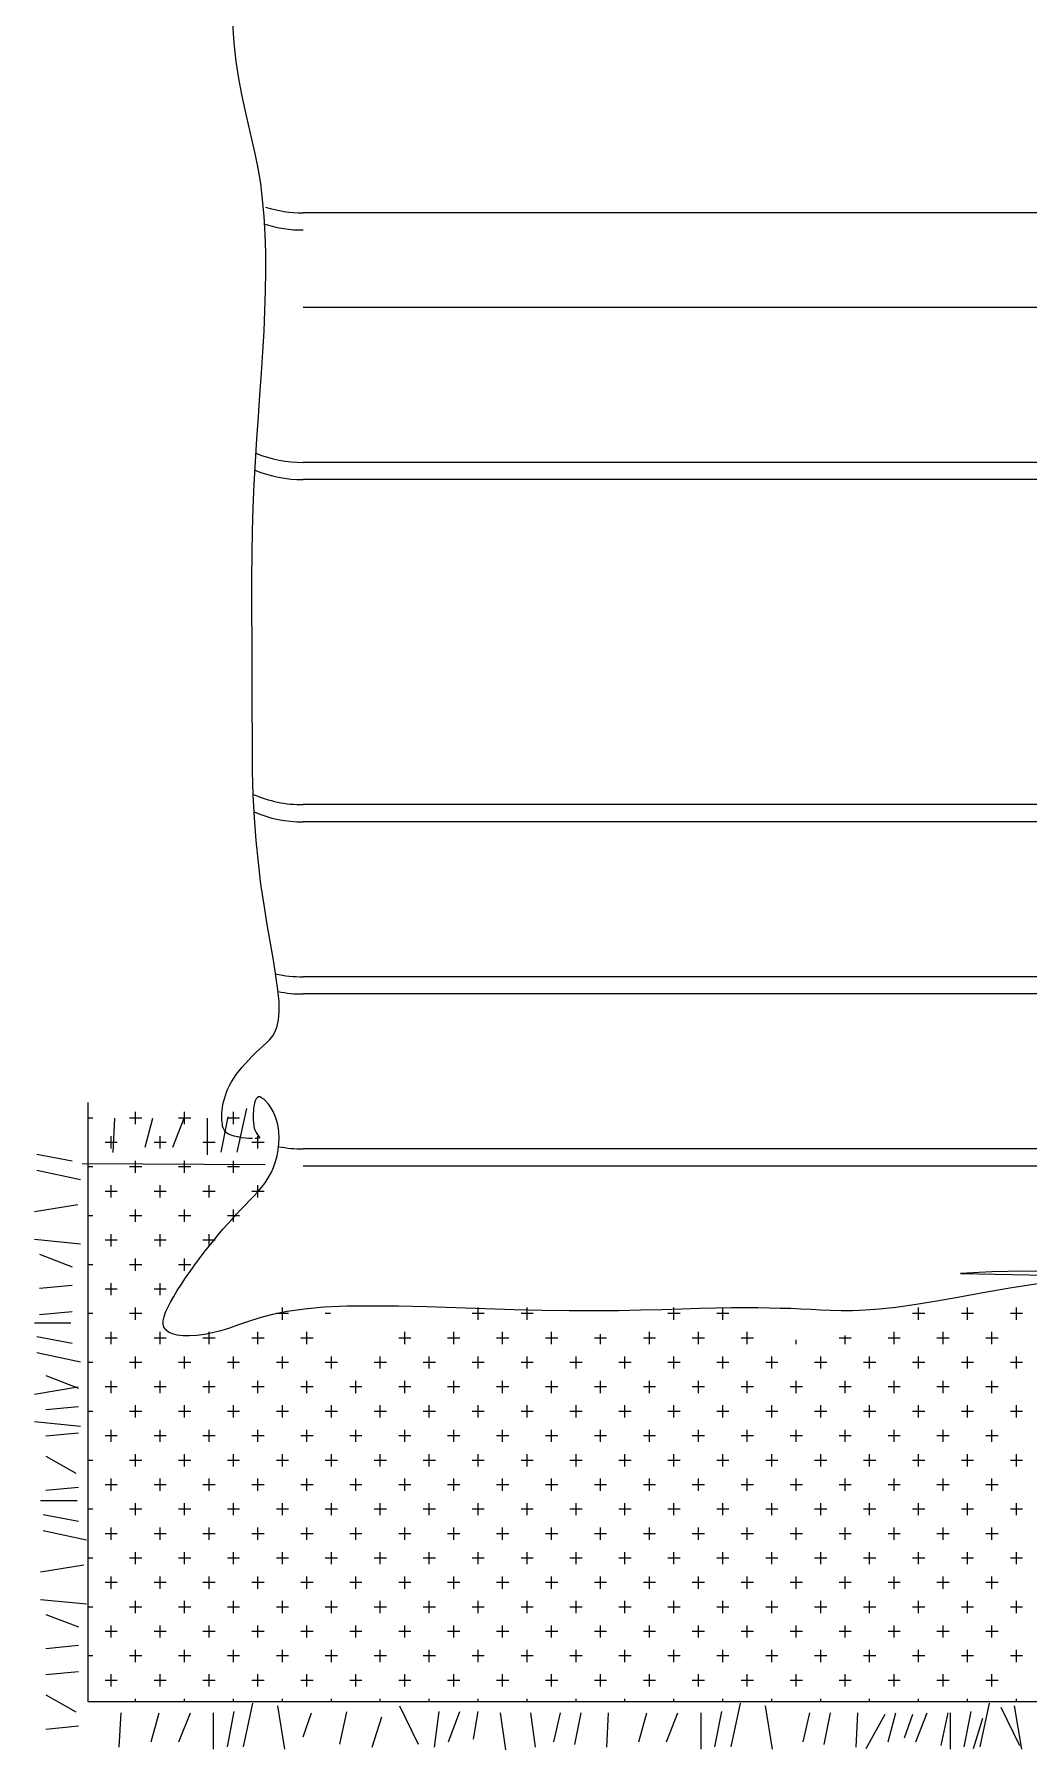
# Model space of a CAD drawing. Header units: millimetres. Extents: x -733 to 20318, y 212 to 20507.
# Drawn here: x 18037 to 19053, y 9288 to 11042 of the extents above; entities that cross this region are included whole.
import ezdxf

# ---------------------------------------------------------------- set-up
doc = ezdxf.new("R2010")
doc.units = ezdxf.units.MM
doc.layers.get('0').update_dxf_attribs({"color": 250})

msp = doc.modelspace()

# ---------------------------------------------------------------- linework, layer by layer
at = {"color": 18, "true_color": 0x000000}
for p, q in [((19849, 10859.2), (18311.8, 10859.2)), ((19849, 10762.4), (18311.8, 10762.4)), ((19849, 10604), (18311.8, 10604)), ((19849, 10586.4), (18311.8, 10586.4)), ((19849, 10254.1), (18311.8, 10254.1)), ((19849, 10236.5), (18311.8, 10236.5)), ((19849, 10078.1), (18311.8, 10078.1)), ((19849, 10060.5), (18311.8, 10060.5)), ((18092.2, 9336.9), (18092.2, 9949.7)), ((18096.9, 9933.7), (18092.2, 9933.7)), ((18117.6, 9898.5), (18119.4, 9933.5)), ((18146.9, 9933.7), (18134.4, 9933.7)), ((18140.6, 9927.5), (18140.6, 9940)), ((18150.4, 9903.8), (18158.3, 9933.5)), ((18178.6, 9903.8), (18190.2, 9933.5)), ((18196.9, 9933.7), (18184.4, 9933.7)), ((18190.6, 9927.5), (18190.6, 9940)), ((18214, 9896.2), (18214, 9933.5)), ((18228.1, 9898.8), (18235, 9935)), ((18246.9, 9933.7), (18234.4, 9933.7)), ((18240.6, 9927.5), (18240.6, 9940)), ((18244.5, 9898.8), (18254.1, 9943.4)), ((18115.6, 9902.5), (18115.6, 9915)), ((18165.6, 9902.5), (18165.6, 9915)), ((18265.6, 9902.5), (18265.6, 9915)), ((18039.8, 9896.7), (18075.9, 9889.8)), ((18121.9, 9908.7), (18109.4, 9908.7)), ((18171.9, 9908.7), (18159.4, 9908.7)), ((18221.9, 9908.7), (18209.4, 9908.7)), ((18271.9, 9908.7), (18259.4, 9908.7)), ((19849, 9902.1), (18311.8, 9902.1)), ((18039.8, 9880.3), (18084.3, 9870.7)), ((18086, 9887.3), (18272.9, 9886.1)), ((18096.9, 9883.7), (18092.2, 9883.7)), ((18146.9, 9883.7), (18134.4, 9883.7)), ((18140.6, 9877.5), (18140.6, 9890)), ((18196.9, 9883.7), (18184.4, 9883.7)), ((18190.6, 9877.5), (18190.6, 9890)), ((18246.9, 9883.7), (18234.4, 9883.7)), ((18240.6, 9877.5), (18240.6, 9890)), ((19849, 9884.5), (18311.8, 9884.5)), ((18121.9, 9858.7), (18109.4, 9858.7)), ((18115.6, 9852.5), (18115.6, 9865)), ((18171.9, 9858.7), (18159.4, 9858.7)), ((18165.6, 9852.5), (18165.6, 9865)), ((18221.9, 9858.7), (18209.4, 9858.7)), ((18215.6, 9852.5), (18215.6, 9865)), ((18271.9, 9858.7), (18259.4, 9858.7)), ((18265.6, 9852.5), (18265.6, 9865)), ((18037.1, 9838), (18081.6, 9845.2)), ((18140.6, 9827.5), (18140.6, 9840)), ((18190.6, 9827.5), (18190.6, 9840)), ((18240.6, 9827.5), (18240.6, 9840)), ((18096.9, 9833.7), (18092.2, 9833.7)), ((18146.9, 9833.7), (18134.4, 9833.7)), ((18196.9, 9833.7), (18184.4, 9833.7)), ((18246.9, 9833.7), (18234.4, 9833.7)), ((18037.1, 9809.8), (18084.3, 9805.2)), ((18121.9, 9808.7), (18109.4, 9808.7)), ((18115.6, 9802.5), (18115.6, 9815)), ((18171.9, 9808.7), (18159.4, 9808.7)), ((18165.6, 9802.5), (18165.6, 9815)), ((18221.9, 9808.7), (18209.4, 9808.7)), ((18215.6, 9802.5), (18215.6, 9815)), ((18042.4, 9794.4), (18075.9, 9781.6)), ((18140.6, 9777.5), (18140.6, 9790)), ((18190.6, 9777.5), (18190.6, 9790)), ((18096.9, 9783.7), (18092.2, 9783.7)), ((18146.9, 9783.7), (18134.4, 9783.7)), ((18196.9, 9783.7), (18184.4, 9783.7)), ((18042.4, 9759.7), (18075.9, 9762.9)), ((18121.9, 9758.7), (18109.4, 9758.7)), ((18115.6, 9752.5), (18115.6, 9765)), ((18171.9, 9758.7), (18159.4, 9758.7)), ((18165.6, 9752.5), (18165.6, 9765)), ((18715.6, 9752.5), (18715.6, 9752.5)), ((18042.4, 9732.8), (18075.9, 9736)), ((18096.9, 9733.7), (18092.2, 9733.7)), ((18146.9, 9733.7), (18134.4, 9733.7)), ((18140.6, 9727.5), (18140.6, 9740)), ((18296.9, 9733.7), (18284.4, 9733.7)), ((18290.6, 9727.5), (18290.6, 9740)), ((18339.6, 9733.7), (18334.4, 9733.7)), ((18496.9, 9733.7), (18484.4, 9733.7)), ((18490.6, 9727.5), (18490.6, 9740)), ((18546.9, 9733.7), (18534.4, 9733.7)), ((18540.6, 9727.5), (18540.6, 9740)), ((18696.9, 9733.7), (18684.4, 9733.7)), ((18690.6, 9727.5), (18690.6, 9740)), ((18746.9, 9733.7), (18734.4, 9733.7)), ((18740.6, 9727.5), (18740.6, 9740)), ((18946.9, 9733.7), (18934.4, 9733.7)), ((18940.6, 9727.5), (18940.6, 9740)), ((18996.9, 9733.7), (18984.4, 9733.7)), ((18990.6, 9727.5), (18990.6, 9740)), ((19046.9, 9733.7), (19034.4, 9733.7)), ((19040.6, 9727.5), (19040.6, 9740)), ((18037.1, 9724.3), (18074.4, 9724.3)), ((18039.8, 9710.2), (18075.9, 9703.4)), ((18121.9, 9708.7), (18109.4, 9708.7)), ((18115.6, 9702.5), (18115.6, 9715)), ((18171.9, 9708.7), (18159.4, 9708.7)), ((18165.6, 9702.5), (18165.6, 9715)), ((18221.9, 9708.7), (18209.4, 9708.7)), ((18215.6, 9702.5), (18215.6, 9715)), ((18271.9, 9708.7), (18259.4, 9708.7)), ((18265.6, 9702.5), (18265.6, 9715)), ((18321.9, 9708.7), (18309.4, 9708.7)), ((18315.6, 9702.5), (18315.6, 9715)), ((18421.9, 9708.7), (18409.4, 9708.7)), ((18415.6, 9702.5), (18415.6, 9715)), ((18471.9, 9708.7), (18459.4, 9708.7)), ((18465.6, 9702.5), (18465.6, 9715)), ((18521.9, 9708.7), (18509.4, 9708.7)), ((18515.6, 9702.5), (18515.6, 9715)), ((18571.9, 9708.7), (18559.4, 9708.7)), ((18565.6, 9702.5), (18565.6, 9715)), ((18621.9, 9708.7), (18609.4, 9708.7)), ((18615.6, 9702.5), (18615.6, 9712.7)), ((18671.9, 9708.7), (18659.4, 9708.7)), ((18665.6, 9702.5), (18665.6, 9715)), ((18721.9, 9708.7), (18709.4, 9708.7)), ((18715.6, 9702.5), (18715.6, 9715)), ((18771.9, 9708.7), (18759.4, 9708.7)), ((18765.6, 9702.5), (18765.6, 9715)), ((18809.5, 9708.7), (18809.4, 9708.7)), ((18815.6, 9702.5), (18815.6, 9706.9)), ((18871.9, 9708.7), (18859.4, 9708.7)), ((18865.6, 9702.5), (18865.6, 9711.2)), ((18921.9, 9708.7), (18909.4, 9708.7)), ((18915.6, 9702.5), (18915.6, 9715)), ((18971.9, 9708.7), (18959.4, 9708.7)), ((18965.6, 9702.5), (18965.6, 9715)), ((19021.9, 9708.7), (19009.4, 9708.7)), ((19015.6, 9702.5), (19015.6, 9715)), ((18039.8, 9693.8), (18084.3, 9684.3)), ((18096.9, 9683.7), (18092.2, 9683.7)), ((18146.9, 9683.7), (18134.4, 9683.7)), ((18140.6, 9677.5), (18140.6, 9690)), ((18196.9, 9683.7), (18184.4, 9683.7)), ((18190.6, 9677.5), (18190.6, 9690)), ((18246.9, 9683.7), (18234.4, 9683.7)), ((18240.6, 9677.5), (18240.6, 9690)), ((18296.9, 9683.7), (18284.4, 9683.7)), ((18290.6, 9677.5), (18290.6, 9690)), ((18346.9, 9683.7), (18334.4, 9683.7)), ((18340.6, 9677.5), (18340.6, 9690)), ((18396.9, 9683.7), (18384.4, 9683.7)), ((18390.6, 9677.5), (18390.6, 9690)), ((18446.9, 9683.7), (18434.4, 9683.7)), ((18440.6, 9677.5), (18440.6, 9690)), ((18496.9, 9683.7), (18484.4, 9683.7)), ((18490.6, 9677.5), (18490.6, 9690)), ((18546.9, 9683.7), (18534.4, 9683.7)), ((18540.6, 9677.5), (18540.6, 9690)), ((18596.9, 9683.7), (18584.4, 9683.7)), ((18590.6, 9677.5), (18590.6, 9690)), ((18646.9, 9683.7), (18634.4, 9683.7)), ((18640.6, 9677.5), (18640.6, 9690)), ((18696.9, 9683.7), (18684.4, 9683.7)), ((18690.6, 9677.5), (18690.6, 9690)), ((18746.9, 9683.7), (18734.4, 9683.7)), ((18740.6, 9677.5), (18740.6, 9690)), ((18796.9, 9683.7), (18784.4, 9683.7)), ((18790.6, 9677.5), (18790.6, 9690)), ((18846.9, 9683.7), (18834.4, 9683.7)), ((18840.6, 9677.5), (18840.6, 9690)), ((18896.9, 9683.7), (18884.4, 9683.7)), ((18890.6, 9677.5), (18890.6, 9690)), ((18946.9, 9683.7), (18934.4, 9683.7)), ((18940.6, 9677.5), (18940.6, 9690)), ((18996.9, 9683.7), (18984.4, 9683.7)), ((18990.6, 9677.5), (18990.6, 9690)), ((19046.9, 9683.7), (19034.4, 9683.7)), ((19040.6, 9677.5), (19040.6, 9690)), ((18048.7, 9670.3), (18082.1, 9657.5)), ((18115.6, 9652.5), (18115.6, 9665)), ((18165.6, 9652.5), (18165.6, 9665)), ((18215.6, 9652.5), (18215.6, 9665)), ((18265.6, 9652.5), (18265.6, 9665)), ((18315.6, 9652.5), (18315.6, 9665)), ((18365.6, 9652.5), (18365.6, 9665)), ((18415.6, 9652.5), (18415.6, 9665)), ((18465.6, 9652.5), (18465.6, 9665)), ((18515.6, 9652.5), (18515.6, 9665)), ((18565.6, 9652.5), (18565.6, 9665)), ((18615.6, 9652.5), (18615.6, 9665)), ((18665.6, 9652.5), (18665.6, 9665)), ((18715.6, 9652.5), (18715.6, 9665)), ((18765.6, 9652.5), (18765.6, 9665)), ((18815.6, 9652.5), (18815.6, 9665)), ((18865.6, 9652.5), (18865.6, 9665)), ((18915.6, 9652.5), (18915.6, 9665)), ((18965.6, 9652.5), (18965.6, 9665)), ((19015.6, 9652.5), (19015.6, 9665)), ((18037.1, 9651.5), (18081.6, 9658.8)), ((18121.9, 9658.7), (18109.4, 9658.7)), ((18171.9, 9658.7), (18159.4, 9658.7)), ((18221.9, 9658.7), (18209.4, 9658.7)), ((18271.9, 9658.7), (18259.4, 9658.7)), ((18321.9, 9658.7), (18309.4, 9658.7)), ((18371.9, 9658.7), (18359.4, 9658.7)), ((18421.9, 9658.7), (18409.4, 9658.7)), ((18471.9, 9658.7), (18459.4, 9658.7)), ((18521.9, 9658.7), (18509.4, 9658.7)), ((18571.9, 9658.7), (18559.4, 9658.7)), ((18621.9, 9658.7), (18609.4, 9658.7)), ((18671.9, 9658.7), (18659.4, 9658.7)), ((18721.9, 9658.7), (18709.4, 9658.7)), ((18771.9, 9658.7), (18759.4, 9658.7)), ((18821.9, 9658.7), (18809.4, 9658.7)), ((18871.9, 9658.7), (18859.4, 9658.7)), ((18921.9, 9658.7), (18909.4, 9658.7)), ((18971.9, 9658.7), (18959.4, 9658.7)), ((19021.9, 9658.7), (19009.4, 9658.7)), ((18048.7, 9635.6), (18082.1, 9638.9)), ((18096.9, 9633.7), (18092.2, 9633.7)), ((18146.9, 9633.7), (18134.4, 9633.7)), ((18140.6, 9627.5), (18140.6, 9640)), ((18196.9, 9633.7), (18184.4, 9633.7)), ((18190.6, 9627.5), (18190.6, 9640)), ((18246.9, 9633.7), (18234.4, 9633.7)), ((18240.6, 9627.5), (18240.6, 9640)), ((18296.9, 9633.7), (18284.4, 9633.7)), ((18290.6, 9627.5), (18290.6, 9640)), ((18346.9, 9633.7), (18334.4, 9633.7)), ((18340.6, 9627.5), (18340.6, 9640)), ((18396.9, 9633.7), (18384.4, 9633.7)), ((18390.6, 9627.5), (18390.6, 9640)), ((18446.9, 9633.7), (18434.4, 9633.7)), ((18440.6, 9627.5), (18440.6, 9640)), ((18496.9, 9633.7), (18484.4, 9633.7)), ((18490.6, 9627.5), (18490.6, 9640)), ((18546.9, 9633.7), (18534.4, 9633.7)), ((18540.6, 9627.5), (18540.6, 9640)), ((18596.9, 9633.7), (18584.4, 9633.7)), ((18590.6, 9627.5), (18590.6, 9640)), ((18646.9, 9633.7), (18634.4, 9633.7)), ((18640.6, 9627.5), (18640.6, 9640)), ((18696.9, 9633.7), (18684.4, 9633.7)), ((18690.6, 9627.5), (18690.6, 9640)), ((18746.9, 9633.7), (18734.4, 9633.7)), ((18740.6, 9627.5), (18740.6, 9640)), ((18796.9, 9633.7), (18784.4, 9633.7)), ((18790.6, 9627.5), (18790.6, 9640)), ((18846.9, 9633.7), (18834.4, 9633.7)), ((18840.6, 9627.5), (18840.6, 9640)), ((18896.9, 9633.7), (18884.4, 9633.7)), ((18890.6, 9627.5), (18890.6, 9640)), ((18946.9, 9633.7), (18934.4, 9633.7)), ((18940.6, 9627.5), (18940.6, 9640)), ((18996.9, 9633.7), (18984.4, 9633.7)), ((18990.6, 9627.5), (18990.6, 9640)), ((19046.9, 9633.7), (19034.4, 9633.7)), ((19040.6, 9627.5), (19040.6, 9640)), ((18037.1, 9623.3), (18084.3, 9618.8)), ((18048.7, 9608.7), (18082.1, 9612)), ((18115.6, 9602.5), (18115.6, 9615)), ((18165.6, 9602.5), (18165.6, 9615)), ((18215.6, 9602.5), (18215.6, 9615)), ((18265.6, 9602.5), (18265.6, 9615)), ((18315.6, 9602.5), (18315.6, 9615)), ((18365.6, 9602.5), (18365.6, 9615)), ((18415.6, 9602.5), (18415.6, 9615)), ((18465.6, 9602.5), (18465.6, 9615)), ((18515.6, 9602.5), (18515.6, 9615)), ((18565.6, 9602.5), (18565.6, 9615)), ((18615.6, 9602.5), (18615.6, 9615)), ((18665.6, 9602.5), (18665.6, 9615)), ((18715.6, 9602.5), (18715.6, 9615)), ((18765.6, 9602.5), (18765.6, 9615)), ((18815.6, 9602.5), (18815.6, 9615)), ((18865.6, 9602.5), (18865.6, 9615)), ((18915.6, 9602.5), (18915.6, 9615)), ((18965.6, 9602.5), (18965.6, 9615)), ((19015.6, 9602.5), (19015.6, 9615)), ((18121.9, 9608.7), (18109.4, 9608.7)), ((18171.9, 9608.7), (18159.4, 9608.7)), ((18221.9, 9608.7), (18209.4, 9608.7)), ((18271.9, 9608.7), (18259.4, 9608.7)), ((18321.9, 9608.7), (18309.4, 9608.7)), ((18371.9, 9608.7), (18359.4, 9608.7)), ((18421.9, 9608.7), (18409.4, 9608.7)), ((18471.9, 9608.7), (18459.4, 9608.7)), ((18521.9, 9608.7), (18509.4, 9608.7)), ((18571.9, 9608.7), (18559.4, 9608.7)), ((18621.9, 9608.7), (18609.4, 9608.7)), ((18671.9, 9608.7), (18659.4, 9608.7)), ((18721.9, 9608.7), (18709.4, 9608.7)), ((18771.9, 9608.7), (18759.4, 9608.7)), ((18821.9, 9608.7), (18809.4, 9608.7)), ((18871.9, 9608.7), (18859.4, 9608.7)), ((18921.9, 9608.7), (18909.4, 9608.7)), ((18971.9, 9608.7), (18959.4, 9608.7)), ((19021.9, 9608.7), (19009.4, 9608.7)), ((18048.7, 9588), (18079.5, 9570.6)), ((18096.9, 9583.7), (18092.2, 9583.7)), ((18146.9, 9583.7), (18134.4, 9583.7)), ((18140.6, 9577.5), (18140.6, 9590)), ((18196.9, 9583.7), (18184.4, 9583.7)), ((18190.6, 9577.5), (18190.6, 9590)), ((18246.9, 9583.7), (18234.4, 9583.7)), ((18240.6, 9577.5), (18240.6, 9590)), ((18296.9, 9583.7), (18284.4, 9583.7)), ((18290.6, 9577.5), (18290.6, 9590)), ((18346.9, 9583.7), (18334.4, 9583.7)), ((18340.6, 9577.5), (18340.6, 9590)), ((18396.9, 9583.7), (18384.4, 9583.7)), ((18390.6, 9577.5), (18390.6, 9590)), ((18446.9, 9583.7), (18434.4, 9583.7)), ((18440.6, 9577.5), (18440.6, 9590)), ((18496.9, 9583.7), (18484.4, 9583.7)), ((18490.6, 9577.5), (18490.6, 9590)), ((18546.9, 9583.7), (18534.4, 9583.7)), ((18540.6, 9577.5), (18540.6, 9590)), ((18596.9, 9583.7), (18584.4, 9583.7)), ((18590.6, 9577.5), (18590.6, 9590)), ((18646.9, 9583.7), (18634.4, 9583.7)), ((18640.6, 9577.5), (18640.6, 9590)), ((18696.9, 9583.7), (18684.4, 9583.7)), ((18690.6, 9577.5), (18690.6, 9590)), ((18746.9, 9583.7), (18734.4, 9583.7)), ((18740.6, 9577.5), (18740.6, 9590)), ((18796.9, 9583.7), (18784.4, 9583.7)), ((18790.6, 9577.5), (18790.6, 9590)), ((18846.9, 9583.7), (18834.4, 9583.7)), ((18840.6, 9577.5), (18840.6, 9590)), ((18896.9, 9583.7), (18884.4, 9583.7)), ((18890.6, 9577.5), (18890.6, 9590)), ((18946.9, 9583.7), (18934.4, 9583.7)), ((18940.6, 9577.5), (18940.6, 9590)), ((18996.9, 9583.7), (18984.4, 9583.7)), ((18990.6, 9577.5), (18990.6, 9590)), ((19046.9, 9583.7), (19034.4, 9583.7)), ((19040.6, 9577.5), (19040.6, 9590)), ((18121.9, 9558.7), (18109.4, 9558.7)), ((18115.6, 9552.5), (18115.6, 9565)), ((18171.9, 9558.7), (18159.4, 9558.7)), ((18165.6, 9552.5), (18165.6, 9565)), ((18221.9, 9558.7), (18209.4, 9558.7)), ((18215.6, 9552.5), (18215.6, 9565)), ((18271.9, 9558.7), (18259.4, 9558.7)), ((18265.6, 9552.5), (18265.6, 9565)), ((18321.9, 9558.7), (18309.4, 9558.7)), ((18315.6, 9552.5), (18315.6, 9565)), ((18371.9, 9558.7), (18359.4, 9558.7)), ((18365.6, 9552.5), (18365.6, 9565)), ((18421.9, 9558.7), (18409.4, 9558.7)), ((18415.6, 9552.5), (18415.6, 9565)), ((18471.9, 9558.7), (18459.4, 9558.7)), ((18465.6, 9552.5), (18465.6, 9565)), ((18521.9, 9558.7), (18509.4, 9558.7)), ((18515.6, 9552.5), (18515.6, 9565)), ((18571.9, 9558.7), (18559.4, 9558.7)), ((18565.6, 9552.5), (18565.6, 9565)), ((18621.9, 9558.7), (18609.4, 9558.7)), ((18615.6, 9552.5), (18615.6, 9565)), ((18671.9, 9558.7), (18659.4, 9558.7)), ((18665.6, 9552.5), (18665.6, 9565)), ((18721.9, 9558.7), (18709.4, 9558.7)), ((18715.6, 9552.5), (18715.6, 9565)), ((18771.9, 9558.7), (18759.4, 9558.7)), ((18765.6, 9552.5), (18765.6, 9565)), ((18821.9, 9558.7), (18809.4, 9558.7)), ((18815.6, 9552.5), (18815.6, 9565)), ((18871.9, 9558.7), (18859.4, 9558.7)), ((18865.6, 9552.5), (18865.6, 9565)), ((18921.9, 9558.7), (18909.4, 9558.7)), ((18915.6, 9552.5), (18915.6, 9565)), ((18971.9, 9558.7), (18959.4, 9558.7)), ((18965.6, 9552.5), (18965.6, 9565)), ((19021.9, 9558.7), (19009.4, 9558.7)), ((19015.6, 9552.5), (19015.6, 9565)), ((18043.3, 9542.6), (18080.7, 9542.6)), ((18048.7, 9553.2), (18082.1, 9556.4)), ((18046, 9528.5), (18082.1, 9521.6)), ((18096.9, 9533.7), (18092.2, 9533.7)), ((18146.9, 9533.7), (18134.4, 9533.7)), ((18140.6, 9527.5), (18140.6, 9540)), ((18196.9, 9533.7), (18184.4, 9533.7)), ((18190.6, 9527.5), (18190.6, 9540)), ((18246.9, 9533.7), (18234.4, 9533.7)), ((18240.6, 9527.5), (18240.6, 9540)), ((18296.9, 9533.7), (18284.4, 9533.7)), ((18290.6, 9527.5), (18290.6, 9540)), ((18346.9, 9533.7), (18334.4, 9533.7)), ((18340.6, 9527.5), (18340.6, 9540)), ((18396.9, 9533.7), (18384.4, 9533.7)), ((18390.6, 9527.5), (18390.6, 9540)), ((18446.9, 9533.7), (18434.4, 9533.7)), ((18440.6, 9527.5), (18440.6, 9540)), ((18496.9, 9533.7), (18484.4, 9533.7)), ((18490.6, 9527.5), (18490.6, 9540)), ((18546.9, 9533.7), (18534.4, 9533.7)), ((18540.6, 9527.5), (18540.6, 9540)), ((18596.9, 9533.7), (18584.4, 9533.7)), ((18590.6, 9527.5), (18590.6, 9540)), ((18646.9, 9533.7), (18634.4, 9533.7)), ((18640.6, 9527.5), (18640.6, 9540)), ((18696.9, 9533.7), (18684.4, 9533.7)), ((18690.6, 9527.5), (18690.6, 9540)), ((18746.9, 9533.7), (18734.4, 9533.7)), ((18740.6, 9527.5), (18740.6, 9540)), ((18796.9, 9533.7), (18784.4, 9533.7)), ((18790.6, 9527.5), (18790.6, 9540)), ((18846.9, 9533.7), (18834.4, 9533.7)), ((18840.6, 9527.5), (18840.6, 9540)), ((18896.9, 9533.7), (18884.4, 9533.7)), ((18890.6, 9527.5), (18890.6, 9540)), ((18946.9, 9533.7), (18934.4, 9533.7)), ((18940.6, 9527.5), (18940.6, 9540)), ((18996.9, 9533.7), (18984.4, 9533.7)), ((18990.6, 9527.5), (18990.6, 9540)), ((19046.9, 9533.7), (19034.4, 9533.7)), ((19040.6, 9527.5), (19040.6, 9540)), ((18046, 9512.1), (18090.5, 9502.5)), ((18121.9, 9508.7), (18109.4, 9508.7)), ((18115.6, 9502.5), (18115.6, 9515)), ((18171.9, 9508.7), (18159.4, 9508.7)), ((18165.6, 9502.5), (18165.6, 9515)), ((18221.9, 9508.7), (18209.4, 9508.7)), ((18215.6, 9502.5), (18215.6, 9515)), ((18271.9, 9508.7), (18259.4, 9508.7)), ((18265.6, 9502.5), (18265.6, 9515)), ((18321.9, 9508.7), (18309.4, 9508.7)), ((18315.6, 9502.5), (18315.6, 9515)), ((18371.9, 9508.7), (18359.4, 9508.7)), ((18365.6, 9502.5), (18365.6, 9515)), ((18421.9, 9508.7), (18409.4, 9508.7)), ((18415.6, 9502.5), (18415.6, 9515)), ((18471.9, 9508.7), (18459.4, 9508.7)), ((18465.6, 9502.5), (18465.6, 9515)), ((18521.9, 9508.7), (18509.4, 9508.7)), ((18515.6, 9502.5), (18515.6, 9515)), ((18571.9, 9508.7), (18559.4, 9508.7)), ((18565.6, 9502.5), (18565.6, 9515)), ((18621.9, 9508.7), (18609.4, 9508.7)), ((18615.6, 9502.5), (18615.6, 9515)), ((18671.9, 9508.7), (18659.4, 9508.7)), ((18665.6, 9502.5), (18665.6, 9515)), ((18721.9, 9508.7), (18709.4, 9508.7)), ((18715.6, 9502.5), (18715.6, 9515)), ((18771.9, 9508.7), (18759.4, 9508.7)), ((18765.6, 9502.5), (18765.6, 9515)), ((18821.9, 9508.7), (18809.4, 9508.7)), ((18815.6, 9502.5), (18815.6, 9515)), ((18871.9, 9508.7), (18859.4, 9508.7)), ((18865.6, 9502.5), (18865.6, 9515)), ((18921.9, 9508.7), (18909.4, 9508.7)), ((18915.6, 9502.5), (18915.6, 9515)), ((18971.9, 9508.7), (18959.4, 9508.7)), ((18965.6, 9502.5), (18965.6, 9515)), ((19021.9, 9508.7), (19009.4, 9508.7)), ((19015.6, 9502.5), (19015.6, 9515)), ((18140.6, 9477.5), (18140.6, 9490)), ((18190.6, 9477.5), (18190.6, 9490)), ((18240.6, 9477.5), (18240.6, 9490)), ((18290.6, 9477.5), (18290.6, 9490)), ((18340.6, 9477.5), (18340.6, 9490)), ((18390.6, 9477.5), (18390.6, 9490)), ((18440.6, 9477.5), (18440.6, 9490)), ((18490.6, 9477.5), (18490.6, 9490)), ((18540.6, 9477.5), (18540.6, 9490)), ((18590.6, 9477.5), (18590.6, 9490)), ((18640.6, 9477.5), (18640.6, 9490)), ((18690.6, 9477.5), (18690.6, 9490)), ((18740.6, 9477.5), (18740.6, 9490)), ((18790.6, 9477.5), (18790.6, 9490)), ((18840.6, 9477.5), (18840.6, 9490)), ((18890.6, 9477.5), (18890.6, 9490)), ((18940.6, 9477.5), (18940.6, 9490)), ((18990.6, 9477.5), (18990.6, 9490)), ((19040.6, 9477.5), (19040.6, 9490)), ((18043.3, 9469.8), (18087.8, 9477)), ((18096.9, 9483.7), (18092.2, 9483.7)), ((18146.9, 9483.7), (18134.4, 9483.7)), ((18196.9, 9483.7), (18184.4, 9483.7)), ((18246.9, 9483.7), (18234.4, 9483.7)), ((18296.9, 9483.7), (18284.4, 9483.7)), ((18346.9, 9483.7), (18334.4, 9483.7)), ((18396.9, 9483.7), (18384.4, 9483.7)), ((18446.9, 9483.7), (18434.4, 9483.7)), ((18496.9, 9483.7), (18484.4, 9483.7)), ((18546.9, 9483.7), (18534.4, 9483.7)), ((18596.9, 9483.7), (18584.4, 9483.7)), ((18646.9, 9483.7), (18634.4, 9483.7)), ((18696.9, 9483.7), (18684.4, 9483.7)), ((18746.9, 9483.7), (18734.4, 9483.7)), ((18796.9, 9483.7), (18784.4, 9483.7)), ((18846.9, 9483.7), (18834.4, 9483.7)), ((18896.9, 9483.7), (18884.4, 9483.7)), ((18946.9, 9483.7), (18934.4, 9483.7)), ((18996.9, 9483.7), (18984.4, 9483.7)), ((19046.9, 9483.7), (19034.4, 9483.7)), ((18121.9, 9458.7), (18109.4, 9458.7)), ((18115.6, 9452.5), (18115.6, 9465)), ((18171.9, 9458.7), (18159.4, 9458.7)), ((18165.6, 9452.5), (18165.6, 9465)), ((18221.9, 9458.7), (18209.4, 9458.7)), ((18215.6, 9452.5), (18215.6, 9465)), ((18271.9, 9458.7), (18259.4, 9458.7)), ((18265.6, 9452.5), (18265.6, 9465)), ((18321.9, 9458.7), (18309.4, 9458.7)), ((18315.6, 9452.5), (18315.6, 9465)), ((18371.9, 9458.7), (18359.4, 9458.7)), ((18365.6, 9452.5), (18365.6, 9465)), ((18421.9, 9458.7), (18409.4, 9458.7)), ((18415.6, 9452.5), (18415.6, 9465)), ((18471.9, 9458.7), (18459.4, 9458.7)), ((18465.6, 9452.5), (18465.6, 9465)), ((18521.9, 9458.7), (18509.4, 9458.7)), ((18515.6, 9452.5), (18515.6, 9465)), ((18571.9, 9458.7), (18559.4, 9458.7)), ((18565.6, 9452.5), (18565.6, 9465)), ((18621.9, 9458.7), (18609.4, 9458.7)), ((18615.6, 9452.5), (18615.6, 9465)), ((18671.9, 9458.7), (18659.4, 9458.7)), ((18665.6, 9452.5), (18665.6, 9465)), ((18721.9, 9458.7), (18709.4, 9458.7)), ((18715.6, 9452.5), (18715.6, 9465)), ((18771.9, 9458.7), (18759.4, 9458.7)), ((18765.6, 9452.5), (18765.6, 9465)), ((18821.9, 9458.7), (18809.4, 9458.7)), ((18815.6, 9452.5), (18815.6, 9465)), ((18871.9, 9458.7), (18859.4, 9458.7)), ((18865.6, 9452.5), (18865.6, 9465)), ((18921.9, 9458.7), (18909.4, 9458.7)), ((18915.6, 9452.5), (18915.6, 9465)), ((18971.9, 9458.7), (18959.4, 9458.7)), ((18965.6, 9452.5), (18965.6, 9465)), ((19021.9, 9458.7), (19009.4, 9458.7)), ((19015.6, 9452.5), (19015.6, 9465)), ((18043.3, 9441.6), (18090.5, 9437)), ((18140.6, 9427.5), (18140.6, 9440)), ((18190.6, 9427.5), (18190.6, 9440)), ((18240.6, 9427.5), (18240.6, 9440)), ((18290.6, 9427.5), (18290.6, 9440)), ((18340.6, 9427.5), (18340.6, 9440)), ((18390.6, 9427.5), (18390.6, 9440)), ((18440.6, 9427.5), (18440.6, 9440)), ((18490.6, 9427.5), (18490.6, 9440)), ((18540.6, 9427.5), (18540.6, 9440)), ((18590.6, 9427.5), (18590.6, 9440)), ((18640.6, 9427.5), (18640.6, 9440)), ((18690.6, 9427.5), (18690.6, 9440)), ((18740.6, 9427.5), (18740.6, 9440)), ((18790.6, 9427.5), (18790.6, 9440)), ((18840.6, 9427.5), (18840.6, 9440)), ((18890.6, 9427.5), (18890.6, 9440)), ((18940.6, 9427.5), (18940.6, 9440)), ((18990.6, 9427.5), (18990.6, 9440)), ((19040.6, 9427.5), (19040.6, 9440)), ((18048.7, 9426.2), (18082.1, 9413.4)), ((18096.9, 9433.7), (18092.2, 9433.7)), ((18146.9, 9433.7), (18134.4, 9433.7)), ((18196.9, 9433.7), (18184.4, 9433.7)), ((18246.9, 9433.7), (18234.4, 9433.7)), ((18296.9, 9433.7), (18284.4, 9433.7)), ((18346.9, 9433.7), (18334.4, 9433.7)), ((18396.9, 9433.7), (18384.4, 9433.7)), ((18446.9, 9433.7), (18434.4, 9433.7)), ((18496.9, 9433.7), (18484.4, 9433.7)), ((18546.9, 9433.7), (18534.4, 9433.7)), ((18596.9, 9433.7), (18584.4, 9433.7)), ((18646.9, 9433.7), (18634.4, 9433.7)), ((18696.9, 9433.7), (18684.4, 9433.7)), ((18746.9, 9433.7), (18734.4, 9433.7)), ((18796.9, 9433.7), (18784.4, 9433.7)), ((18846.9, 9433.7), (18834.4, 9433.7)), ((18896.9, 9433.7), (18884.4, 9433.7)), ((18946.9, 9433.7), (18934.4, 9433.7)), ((18996.9, 9433.7), (18984.4, 9433.7)), ((19046.9, 9433.7), (19034.4, 9433.7)), ((18121.9, 9408.7), (18109.4, 9408.7)), ((18115.6, 9402.5), (18115.6, 9415)), ((18171.9, 9408.7), (18159.4, 9408.7)), ((18165.6, 9402.5), (18165.6, 9415)), ((18221.9, 9408.7), (18209.4, 9408.7)), ((18215.6, 9402.5), (18215.6, 9415)), ((18271.9, 9408.7), (18259.4, 9408.7)), ((18265.6, 9402.5), (18265.6, 9415)), ((18321.9, 9408.7), (18309.4, 9408.7)), ((18315.6, 9402.5), (18315.6, 9415)), ((18371.9, 9408.7), (18359.4, 9408.7)), ((18365.6, 9402.5), (18365.6, 9415)), ((18421.9, 9408.7), (18409.4, 9408.7)), ((18415.6, 9402.5), (18415.6, 9415)), ((18471.9, 9408.7), (18459.4, 9408.7)), ((18465.6, 9402.5), (18465.6, 9415)), ((18521.9, 9408.7), (18509.4, 9408.7)), ((18515.6, 9402.5), (18515.6, 9415)), ((18571.9, 9408.7), (18559.4, 9408.7)), ((18565.6, 9402.5), (18565.6, 9415)), ((18621.9, 9408.7), (18609.4, 9408.7)), ((18615.6, 9402.5), (18615.6, 9415)), ((18671.9, 9408.7), (18659.4, 9408.7)), ((18665.6, 9402.5), (18665.6, 9415)), ((18721.9, 9408.7), (18709.4, 9408.7)), ((18715.6, 9402.5), (18715.6, 9415)), ((18771.9, 9408.7), (18759.4, 9408.7)), ((18765.6, 9402.5), (18765.6, 9415)), ((18821.9, 9408.7), (18809.4, 9408.7)), ((18815.6, 9402.5), (18815.6, 9415)), ((18871.9, 9408.7), (18859.4, 9408.7)), ((18865.6, 9402.5), (18865.6, 9415)), ((18921.9, 9408.7), (18909.4, 9408.7)), ((18915.6, 9402.5), (18915.6, 9415)), ((18971.9, 9408.7), (18959.4, 9408.7)), ((18965.6, 9402.5), (18965.6, 9415)), ((19021.9, 9408.7), (19009.4, 9408.7)), ((19015.6, 9402.5), (19015.6, 9415)), ((18048.7, 9391.5), (18082.1, 9394.7)), ((18096.9, 9383.7), (18092.2, 9383.7)), ((18146.9, 9383.7), (18134.4, 9383.7)), ((18140.6, 9377.5), (18140.6, 9390)), ((18196.9, 9383.7), (18184.4, 9383.7)), ((18190.6, 9377.5), (18190.6, 9390)), ((18246.9, 9383.7), (18234.4, 9383.7)), ((18240.6, 9377.5), (18240.6, 9390)), ((18296.9, 9383.7), (18284.4, 9383.7)), ((18290.6, 9377.5), (18290.6, 9390)), ((18346.9, 9383.7), (18334.4, 9383.7)), ((18340.6, 9377.5), (18340.6, 9390)), ((18396.9, 9383.7), (18384.4, 9383.7)), ((18390.6, 9377.5), (18390.6, 9390)), ((18446.9, 9383.7), (18434.4, 9383.7)), ((18440.6, 9377.5), (18440.6, 9390)), ((18496.9, 9383.7), (18484.4, 9383.7)), ((18490.6, 9377.5), (18490.6, 9390)), ((18546.9, 9383.7), (18534.4, 9383.7)), ((18540.6, 9377.5), (18540.6, 9390)), ((18596.9, 9383.7), (18584.4, 9383.7)), ((18590.6, 9377.5), (18590.6, 9390)), ((18646.9, 9383.7), (18634.4, 9383.7)), ((18640.6, 9377.5), (18640.6, 9390)), ((18696.9, 9383.7), (18684.4, 9383.7)), ((18690.6, 9377.5), (18690.6, 9390)), ((18746.9, 9383.7), (18734.4, 9383.7)), ((18740.6, 9377.5), (18740.6, 9390)), ((18796.9, 9383.7), (18784.4, 9383.7)), ((18790.6, 9377.5), (18790.6, 9390)), ((18846.9, 9383.7), (18834.4, 9383.7)), ((18840.6, 9377.5), (18840.6, 9390)), ((18896.9, 9383.7), (18884.4, 9383.7)), ((18890.6, 9377.5), (18890.6, 9390)), ((18946.9, 9383.7), (18934.4, 9383.7)), ((18940.6, 9377.5), (18940.6, 9390)), ((18996.9, 9383.7), (18984.4, 9383.7)), ((18990.6, 9377.5), (18990.6, 9390)), ((19046.9, 9383.7), (19034.4, 9383.7)), ((19040.6, 9377.5), (19040.6, 9390)), ((18048.7, 9364.6), (18082.1, 9367.8)), ((18121.9, 9358.7), (18109.4, 9358.7)), ((18115.6, 9352.5), (18115.6, 9365)), ((18171.9, 9358.7), (18159.4, 9358.7)), ((18165.6, 9352.5), (18165.6, 9365)), ((18221.9, 9358.7), (18209.4, 9358.7)), ((18215.6, 9352.5), (18215.6, 9365)), ((18271.9, 9358.7), (18259.4, 9358.7)), ((18265.6, 9352.5), (18265.6, 9365)), ((18321.9, 9358.7), (18309.4, 9358.7)), ((18315.6, 9352.5), (18315.6, 9365)), ((18371.9, 9358.7), (18359.4, 9358.7)), ((18365.6, 9352.5), (18365.6, 9365)), ((18421.9, 9358.7), (18409.4, 9358.7)), ((18415.6, 9352.5), (18415.6, 9365)), ((18471.9, 9358.7), (18459.4, 9358.7)), ((18465.6, 9352.5), (18465.6, 9365)), ((18521.9, 9358.7), (18509.4, 9358.7)), ((18515.6, 9352.5), (18515.6, 9365)), ((18571.9, 9358.7), (18559.4, 9358.7)), ((18565.6, 9352.5), (18565.6, 9365)), ((18621.9, 9358.7), (18609.4, 9358.7)), ((18615.6, 9352.5), (18615.6, 9365)), ((18671.9, 9358.7), (18659.4, 9358.7)), ((18665.6, 9352.5), (18665.6, 9365)), ((18721.9, 9358.7), (18709.4, 9358.7)), ((18715.6, 9352.5), (18715.6, 9365)), ((18771.9, 9358.7), (18759.4, 9358.7)), ((18765.6, 9352.5), (18765.6, 9365)), ((18821.9, 9358.7), (18809.4, 9358.7)), ((18815.6, 9352.5), (18815.6, 9365)), ((18871.9, 9358.7), (18859.4, 9358.7)), ((18865.6, 9352.5), (18865.6, 9365)), ((18921.9, 9358.7), (18909.4, 9358.7)), ((18915.6, 9352.5), (18915.6, 9365)), ((18971.9, 9358.7), (18959.4, 9358.7)), ((18965.6, 9352.5), (18965.6, 9365)), ((19021.9, 9358.7), (19009.4, 9358.7)), ((19015.6, 9352.5), (19015.6, 9365)), ((18048.7, 9343.9), (18079.5, 9326.5)), ((19999.2, 9336.9), (18092.2, 9336.9)), ((18140.6, 9336.9), (18140.6, 9340)), ((18190.6, 9336.9), (18190.6, 9340)), ((18240.6, 9336.9), (18240.6, 9340)), ((18250.8, 9290.9), (18260.3, 9335.5)), ((18293.1, 9288.3), (18285.8, 9332.8)), ((18290.6, 9336.9), (18290.6, 9340)), ((18340.6, 9336.9), (18340.6, 9340)), ((18390.6, 9336.9), (18390.6, 9340)), ((18429.7, 9293.2), (18410.6, 9332.4)), ((18440.6, 9336.9), (18440.6, 9340)), ((18490.6, 9336.9), (18490.6, 9340)), ((18540.6, 9336.9), (18540.6, 9340)), ((18590.6, 9336.9), (18590.6, 9340)), ((18640.6, 9336.9), (18640.6, 9340)), ((18690.6, 9336.9), (18690.6, 9340)), ((18740.6, 9336.9), (18740.6, 9340)), ((18749, 9290.9), (18758.6, 9335.5)), ((18791.3, 9288.3), (18784.1, 9332.8)), ((18790.6, 9336.9), (18790.6, 9340)), ((18840.6, 9336.9), (18840.6, 9340)), ((18890.6, 9336.9), (18890.6, 9340)), ((18940.6, 9336.9), (18940.6, 9340)), ((18990.6, 9336.9), (18990.6, 9340)), ((19003.7, 9290.9), (19013.2, 9335.5)), ((19044.1, 9291.9), (19025, 9331.1)), ((19046, 9288.3), (19038.7, 9332.8)), ((19040.6, 9336.9), (19040.6, 9340)), ((18123.9, 9290.6), (18125.7, 9325.6)), ((18156.6, 9295.9), (18164.5, 9325.6)), ((18184.8, 9295.9), (18196.5, 9325.6)), ((18220.3, 9288.3), (18220.3, 9325.6)), ((18234.4, 9290.9), (18241.2, 9327.1)), ((18311.9, 9301.2), (18320.4, 9325.6)), ((18349.2, 9293.6), (18356.5, 9326.7)), ((18382.4, 9290.6), (18392, 9321.4)), ((18446.1, 9290.6), (18450.6, 9327.1)), ((18460.2, 9295.9), (18472, 9327.1)), ((18485.7, 9298.6), (18490.7, 9327.1)), ((18518.9, 9287.9), (18513.4, 9325.6)), ((18549.3, 9290.6), (18544.5, 9325.6)), ((18568, 9295.9), (18574.8, 9325.6)), ((18589.4, 9293.2), (18596, 9325.6)), ((18622.1, 9290.6), (18623.9, 9325.6)), ((18654.9, 9295.9), (18662.8, 9325.6)), ((18683.1, 9295.9), (18694.7, 9325.6)), ((18718.5, 9288.3), (18718.5, 9325.6)), ((18732.6, 9290.9), (18739.5, 9327.1)), ((18822.7, 9295.9), (18829.4, 9325.6)), ((18844, 9293.2), (18850.7, 9325.6)), ((18876.8, 9290.6), (18878.6, 9325.6)), ((18887.1, 9289.2), (18906.6, 9324.3)), ((18909.6, 9295.9), (18917.4, 9325.6)), ((18926.3, 9299.9), (18934.7, 9324.3)), ((18937.8, 9295.9), (18949.4, 9325.6)), ((18963.6, 9292.3), (18970.8, 9325.4)), ((18973.2, 9288.3), (18973.2, 9325.6)), ((18987.3, 9290.9), (18994.2, 9327.1)), ((18996.8, 9289.2), (19006.3, 9320)), ((18048.7, 9309), (18082.1, 9312.3))]:
    msp.add_line(p, q, dxfattribs=at)
for points in [[(18259.9, 9912.6), (18256.4, 9912.8), (18252.7, 9913.1), (18248.7, 9913.6), (18244.9, 9914.3), (18241.3, 9915.1), (18238.1, 9916.1), (18235.5, 9917.3), (18233.5, 9918.6), (18232, 9920.1), (18230.9, 9921.7), (18230.1, 9923.5), (18229.5, 9925.4), (18229.2, 9927.4), (18229, 9929.5), (18228.8, 9931.7), (18228.8, 9934.1), (18228.7, 9936.5), (18228.8, 9939), (18229, 9941.6), (18229.3, 9944.3), (18229.8, 9947.2), (18230.4, 9950.2), (18231.3, 9953.3), (18232.3, 9956.6), (18233.5, 9960), (18234.9, 9963.4), (18236.6, 9967), (18238.6, 9970.6), (18240.9, 9974.3), (18243.4, 9978.1), (18246.3, 9981.9), (18249.4, 9985.7), (18252.7, 9989.5), (18256.2, 9993.3), (18259.8, 9997), (18263.5, 10000.6), (18267.2, 10004.1), (18270.8, 10007.4), (18274.3, 10010.6), (18277.7, 10013.9), (18280.7, 10017.6), (18283.3, 10022), (18285.3, 10027.5), (18286.7, 10034.2), (18287.4, 10042.4), (18287.1, 10052.6), (18285.9, 10064.8), (18284, 10079), (18281.4, 10095), (18278.4, 10112.5), (18275.1, 10131.5), (18271.9, 10151.6), (18268.7, 10172.8), (18266, 10194.8), (18263.7, 10217.5), (18262, 10240.6), (18260.7, 10264.2), (18259.9, 10288), (18259.5, 10485.9), (18259.6, 10510), (18260, 10534.1), (18260.7, 10558), (18261.7, 10581.6), (18263, 10605), (18264.5, 10628), (18266, 10650.8), (18267.6, 10673.2), (18269.1, 10695.2), (18270.5, 10716.9), (18271.8, 10738.2), (18272.7, 10759.1), (18273.3, 10779.5), (18273.6, 10799.4), (18273.5, 10818.7), (18273, 10837.4), (18272, 10855.4), (18270.4, 10872.6), (18268.4, 10889.1), (18265.8, 10904.7), (18262.7, 10919.8), (18259.4, 10934.6), (18255.9, 10949.4), (18252.4, 10964.4), (18249.1, 10980), (18246, 10996.5), (18243.4, 11014), (18241.4, 11032.9), (18239.9, 11052.8)], [(19062.6, 9764.2), (19033.8, 9759.6), (19006.4, 9754.9), (18980.8, 9750.3), (18957.3, 9746.1), (18936.1, 9742.6), (18917.3, 9740), (18900.8, 9738.2), (18886.2, 9737.1), (18873.1, 9736.6), (18861.4, 9736.5), (18850.6, 9736.8), (18840.3, 9737.3), (18830.4, 9737.8), (18820.4, 9738.3), (18810.2, 9738.8), (18799.6, 9739.1), (18788.4, 9739.4), (18776.4, 9739.6), (18763.5, 9739.6), (18749.3, 9739.5), (18733.8, 9739.2), (18716.9, 9738.8), (18698.4, 9738.3), (18678.4, 9737.7), (18656.9, 9737.1), (18633.9, 9736.7), (18609.4, 9736.5), (18583.5, 9736.5), (18556.1, 9736.8), (18527.4, 9737.6), (18497.8, 9738.5), (18467.9, 9739.5), (18438.2, 9740.5), (18409.3, 9741.2), (18381.8, 9741.5), (18356.3, 9741.2), (18333.2, 9740.2), (18313.1, 9738.3), (18295.6, 9735.8), (18280.5, 9732.7), (18267.4, 9729.3), (18255.9, 9725.7), (18245.7, 9722.2), (18236.4, 9719), (18227.6, 9716.2), (18219, 9714), (18210.8, 9712.4), (18203, 9711.4), (18195.7, 9710.9), (18189, 9711.1), (18183.2, 9711.8), (18178.2, 9713), (18174.2, 9714.7), (18171.4, 9717), (18169.5, 9719.7), (18168.7, 9722.9), (18168.7, 9726.5), (18169.6, 9730.6), (18171.1, 9735.1), (18173.4, 9740.1), (18176.2, 9745.5), (18179.5, 9751.3), (18183.2, 9757.4), (18187.3, 9763.7), (18191.7, 9770.2), (18196.3, 9776.8), (18201, 9783.5), (18205.9, 9790), (18210.7, 9796.4), (18215.6, 9802.6), (18220.4, 9808.6), (18225.1, 9814.4), (18229.8, 9819.9), (18234.5, 9825.3), (18239.1, 9830.4), (18243.7, 9835.4), (18248.2, 9840.2), (18252.7, 9844.8), (18257.1, 9849.3), (18261.3, 9853.7), (18265.4, 9858.2), (18269.2, 9862.7), (18272.8, 9867.5), (18276.1, 9872.4), (18279, 9877.6), (18281.5, 9883.2), (18283.5, 9889.1), (18285.2, 9895.1), (18286.3, 9901.2), (18287, 9907.4), (18287.3, 9913.5), (18287, 9919.5), (18286.2, 9925.2), (18284.8, 9930.6), (18283.1, 9935.7), (18281, 9940.3), (18278.7, 9944.4), (18276.2, 9947.9), (18273.8, 9950.8), (18271.5, 9953.1), (18269.3, 9954.5), (18267.5, 9955.2), (18266, 9955.2), (18264.7, 9954.5), (18263.6, 9953.2), (18262.8, 9951.4), (18262.1, 9949.3), (18261.6, 9946.7), (18261.2, 9944), (18260.9, 9941), (18260.7, 9937.9), (18260.6, 9934.8), (18260.6, 9931.7), (18260.9, 9928.7), (18261.3, 9925.8), (18261.8, 9923.2), (18262.6, 9920.9), (18263.6, 9918.9), (18264.7, 9917.2), (18265.7, 9915.9), (18266.5, 9914.8), (18267, 9914), (18267, 9913.4), (18266.4, 9913), (18265, 9912.7), (18262.8, 9912.6)], [(19079.8, 9776.6), (19047.9, 9777), (19015.6, 9776.4), (18983.4, 9774.8), (19123.8, 9772.1)]]:
    msp.add_lwpolyline(points, dxfattribs=at)
for centre, start in [((18310.8, 10983.9), 252.5343), ((18310.8, 10966.3), 252.3249), ((18310.8, 10728.7), 247.7219), ((18310.8, 10711.1), 247.2176), ((18310.8, 10378.8), 246.3002), ((18310.8, 10361.2), 246.778), ((18310.8, 10202.8), 257.3874), ((18310.8, 10185.2), 258.5644), ((18310.8, 10026.8), 258.8455)]:
    msp.add_arc(centre, 124.7, start, 270.4575, dxfattribs=at)

doc.saveas('drawing.dxf')
